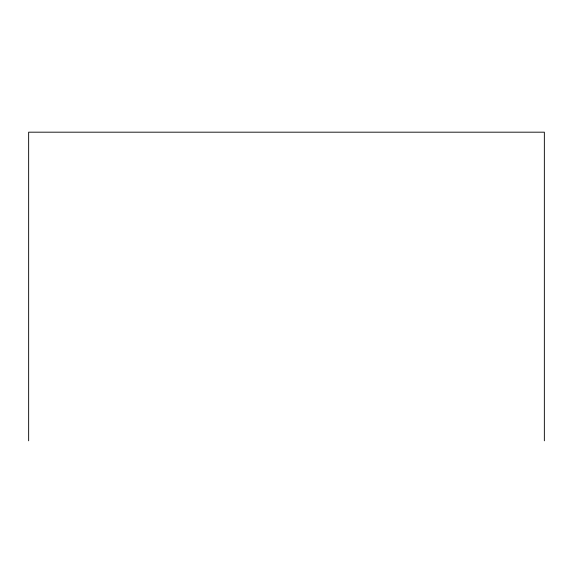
<?xml version="1.0" encoding="UTF-8"?>
<svg xmlns="http://www.w3.org/2000/svg" width="573" height="573" viewBox="0 0 573 573"><rect width="100%" height="100%" fill="white"/><g stroke="black" fill="none" stroke-linecap="round" stroke-linejoin="round"><path stroke-width="0.86" d="M544.35 440.816L544.35 132.184L28.65 132.184L28.65 440.816"/></g></svg>
